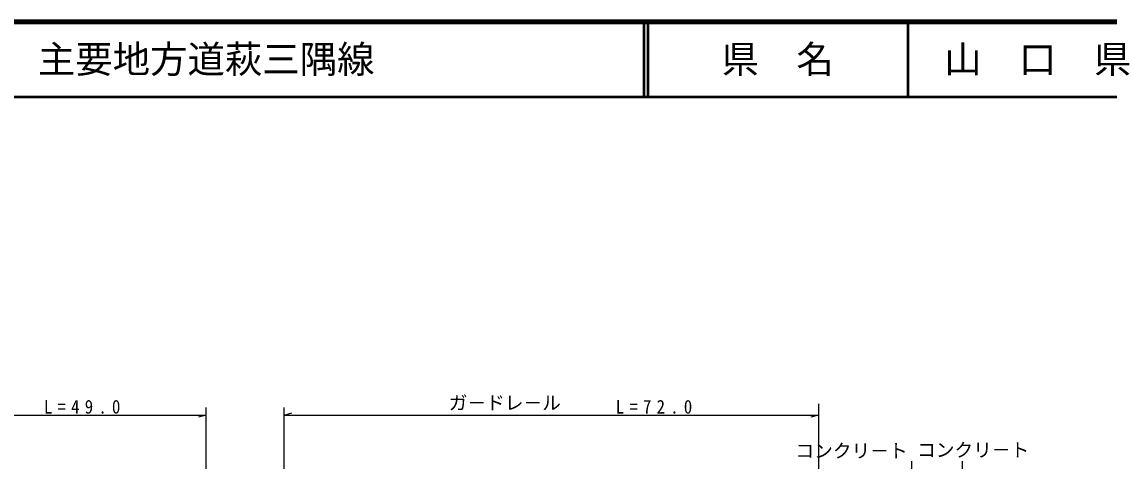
# Model space of a CAD drawing. Units: millimetres, scale not verified. Extents: x 40000 to 680000, y 20000 to 380000.
# Drawn here: x 214580 to 359936, y 321328 to 380000 of the extents above; entities that cross this region are included whole.
import ezdxf
from ezdxf.enums import TextEntityAlignment as Align

# ---------------------------------------------------------------- set-up
doc = ezdxf.new("R2010")
doc.units = ezdxf.units.MM
doc.header["$LTSCALE"] = 1000
for name, color, linetype, lineweight in [('M-BGD', 7, 'Continuous', 25), ('M-TTL', 2, 'Continuous', 140), ('M-TTL-LINE', 7, 'Continuous', 50)]:
    doc.layers.add(name, color=color, linetype=linetype, lineweight=lineweight)
doc.layers.add('M-TTL-TXT', color=7, linetype='Continuous')
doc.styles.add('ＭＳ ゴシック', font='')
doc.styles.get('ＭＳ ゴシック').set_extended_font_data('MS Gothic')

msp = doc.modelspace()

# ---------------------------------------------------------------- linework, layer by layer
at = {"layer": 'M-BGD'}
for p, q in [((321057, 328977), (321057, 298535)), ((191210, 327497), (239184, 327497)), ((239184, 327497), (238184, 327217)), ((239184, 328497), (239184, 302927)), ((249659, 303075), (249659, 328497)), ((249659, 327497), (250659, 327777)), ((249659, 327497), (321057, 327497)), ((321057, 327497), (320057, 327217)), ((333554, 296259), (333554, 321336)), ((340271, 321336), (340271, 295172))]:
    msp.add_line(p, q, dxfattribs=at)
at = {"layer": 'M-TTL'}
msp.add_line((680000, 380000), (40000, 380000), dxfattribs=at)
at = {"layer": 'M-TTL-LINE'}
for p, q in [((297750, 380000), (297750, 370000)), ((298250, 380000), (298250, 370000)), ((333000, 380000), (333000, 370000)), ((40000, 370000), (680000, 370000))]:
    msp.add_line(p, q, dxfattribs=at)

# ---------------------------------------------------------------- texts
at = {"layer": 'M-BGD', "style": 'ＭＳ ゴシック'}
for s, p in [('ガ－ドレ－ル', (271646, 327659)), ('コンクリ－ト', (317992, 321254)), ('コンクリ－ト', (334244, 321365))]:
    msp.add_text(s, height=1833, dxfattribs=at).set_placement(p, align=Align.BOTTOM_LEFT)
at = {"layer": 'M-BGD', "char_height": 1833, "attachment_point": 7, "style": 'ＭＳ ゴシック'}
for s, insert in [('\\T1.62;\\W0.9;L=49.0', (217545, 327659)), ('\\T1.62;\\W0.9;L=72.0', (293983, 327659))]:
    msp.add_mtext(s, dxfattribs=dict(at, insert=insert))
at = {"layer": 'M-TTL-TXT', "style": 'ＭＳ ゴシック'}
msp.add_text('主要地方道萩三隅線', height=3666, dxfattribs=at).set_placement((216734, 375000), align=Align.MIDDLE_LEFT)
for s, p in [('県\u3000名', (315625, 375000)), ('山\u3000口\u3000県', (350375, 375000))]:
    msp.add_text(s, height=3666, dxfattribs=at).set_placement(p, align=Align.MIDDLE_CENTER)

doc.saveas('drawing.dxf')
